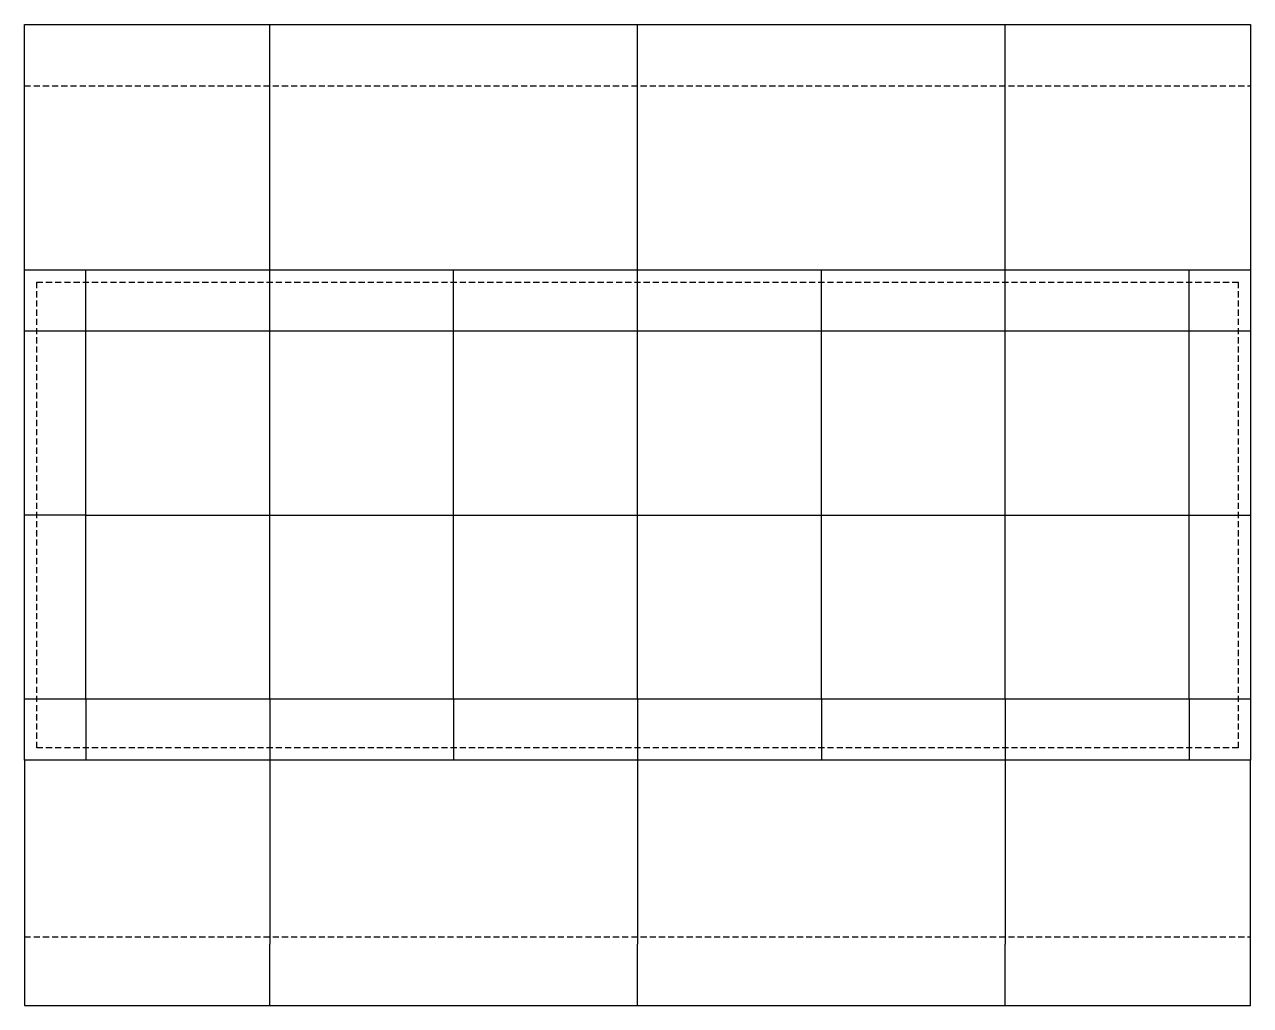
# Model space of a CAD drawing. Header units: inches. Extents: x 0 to 100, y 0 to 80.
import ezdxf

# ---------------------------------------------------------------- set-up
doc = ezdxf.new("R2010")
doc.units = ezdxf.units.IN
doc.header["$MEASUREMENT"] = 0
doc.linetypes.add('DASHED', pattern=[0.75, 0.5, -0.25])
for name, color, linetype, lineweight in [('Grid', 5, 'Continuous', 30), ('Mounting', 1, 'Continuous', 30), ('Outline', 3, 'Continuous', 30), ('Silkscreen', 255, 'DASHED', 30)]:
    doc.layers.add(name, color=color, linetype=linetype, lineweight=lineweight)

msp = doc.modelspace()

# ---------------------------------------------------------------- linework, layer by layer
at = {"layer": 'Grid'}
for p, q in [((5, 55), (5, 60)), ((20, 25), (20, 60)), ((35, 25), (35, 60)), ((50, 25), (50, 60)), ((65, 25), (65, 60)), ((80, 25), (80, 60)), ((95, 25), (95, 60)), ((100, 55), (0, 55)), ((5, 40), (5, 55)), ((5, 40), (0, 40)), ((5, 25), (5, 40)), ((5, 40), (100, 40)), ((0, 25), (5, 25)), ((5, 25), (5, 20)), ((5, 25), (20, 25)), ((20, 25), (35, 25)), ((20, 25), (20, 20)), ((35, 25), (50, 25)), ((35, 25), (35, 20)), ((50, 25), (65, 25)), ((50, 25), (50, 20)), ((65, 25), (80, 25)), ((65, 25), (65, 20)), ((80, 25), (95, 25)), ((80, 25), (80, 20)), ((95, 25), (100, 25)), ((95, 25), (95, 20))]:
    msp.add_line(p, q, dxfattribs=at)
at = {"layer": 'Mounting'}
for p, q in [((20, 75), (20, 80)), ((50, 75), (50, 80)), ((80, 75), (80, 80)), ((20, 60), (20, 75)), ((50, 60), (50, 75)), ((80, 60), (80, 75)), ((20, 20), (20, 5)), ((50, 20), (50, 5)), ((80, 20), (80, 5)), ((20, 0), (20, 5)), ((50, 0), (50, 5)), ((80, 0), (80, 5))]:
    msp.add_line(p, q, dxfattribs=at)
at = {"layer": 'Outline'}
for points in [[(0, 60), (0, 80), (100, 80), (100, 60)], [(0, 20), (0, 0), (99, 0), (100, 0), (100, 20)]]:
    msp.add_lwpolyline(points, dxfattribs=at)
msp.add_lwpolyline([(0, 60), (100, 60), (100, 20), (0, 20)], close=True, dxfattribs=at)
at = {"layer": 'Silkscreen'}
for p, q in [((0, 75), (100, 75)), ((1, 59), (99, 59)), ((1, 21), (1, 59)), ((99, 59), (99, 21)), ((99, 21), (1, 21)), ((0, 5.61), (100, 5.61))]:
    msp.add_line(p, q, dxfattribs=at)

doc.saveas('drawing.dxf')
